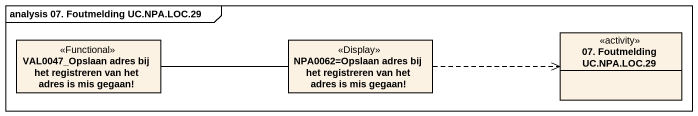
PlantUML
@startuml
mainframe analysis 07. Foutmelding UC.NPA.LOC.29
hide circle
hide empty members
class "VAL0047_Opslaan adres bij het registreren van het adres is mis gegaan!" as VAL0047_Opslaan_adres_bij <<Functional>>
class "NPA0062=Opslaan adres bij het registreren van het adres is mis gegaan!" as NPA0062_Opslaan_adres_bij <<Display>>
class "07. Foutmelding UC.NPA.LOC.29" as c07_Foutmelding_UC_NPA_LOC_29 <<activity>>
VAL0047_Opslaan_adres_bij -right- NPA0062_Opslaan_adres_bij
NPA0062_Opslaan_adres_bij .right.> c07_Foutmelding_UC_NPA_LOC_29
@enduml
